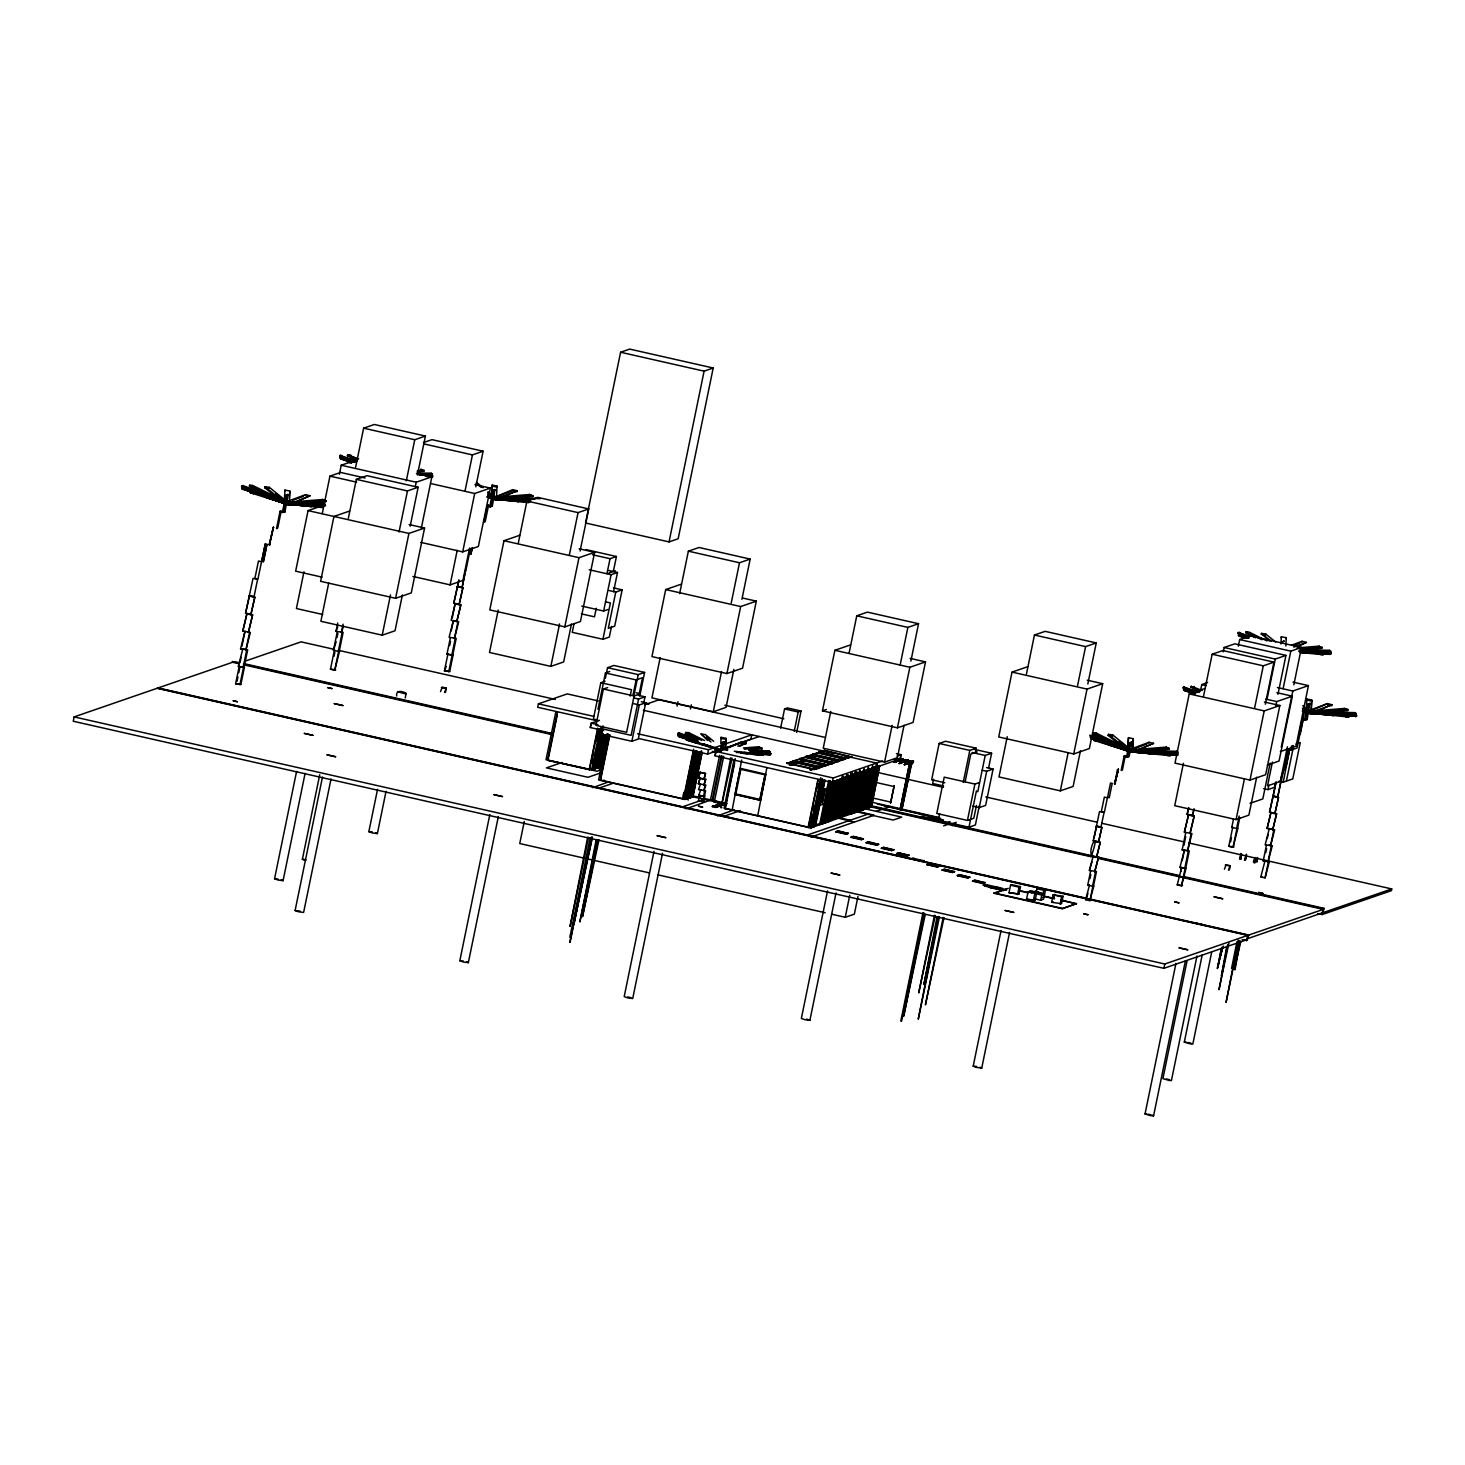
<?xml version="1.0" encoding="UTF-8"?>
<svg xmlns="http://www.w3.org/2000/svg" width="1465" height="1465" viewBox="0 0 1465 1465"><rect width="100%" height="100%" fill="white"/><g stroke="black" fill="none" stroke-linecap="round" stroke-linejoin="round"><path stroke-width="1.5" d="M291.37 503.173L286.499 502.184L284.192 503.557L286.701 501.14L291.572 502.129L289.081 504.546L284.192 503.557L284.961 490.079L289.832 491.068L289.374 501.451M289.338 498.301L289.832 491.068M492.148 485.098L491.379 498.576L493.687 497.203L498.558 498.173L498.759 497.129L493.888 496.159L491.379 498.576L492.148 485.098L497.02 486.069L496.562 496.47M720.798 743.579L721.073 737.335L725.944 738.323L725.486 748.707M725.376 747.644L725.944 738.323M1127.775 749.109L1128.453 737.719L1133.324 738.69L1132.775 751.16L1132.555 752.168L1127.684 751.197L1129.991 749.824L1134.862 750.794L1135.064 749.75L1130.193 748.78L1127.903 750.153L1128.453 737.719M1134.862 750.794L1132.555 752.168L1133.324 738.69M1280.904 643.977L1281.381 636.744L1286.27 637.715L1285.904 646.028M1313.281 712.136L1308.41 711.166L1306.121 712.539L1308.63 710.122L1313.501 711.093L1310.992 713.51L1306.121 712.539L1306.872 699.061L1311.761 700.032L1311.303 710.415M1311.175 709.353L1311.761 700.032M322.282 506.89L286.133 504.216L286.206 503.154L324.589 505.993M285.364 502.056L242.897 485.538L241.542 486.874L286.133 504.216L287.195 502.825M432.724 475.887L431.681 477.297L432.724 475.887L419.173 474.88M527.199 501.726L493.32 499.235L493.394 498.173M769.693 754.988L770.736 753.578L769.693 754.988L756.141 753.981M1149.952 753.358L1129.625 751.856L1129.68 750.794L1177.128 754.292L1177.054 755.354L1154.475 753.688M1091.407 736.987L1129.625 751.856L1130.687 750.446L1178.116 753.944M1313.629 712.118L1356.553 715.286L1356.48 716.348L1308.062 713.199L1308.117 712.136M1330 654.379L1331.062 652.987L1330 654.379L1300.645 652.218M1355.491 716.696L1356.553 715.286M293.934 504.583L287.213 504.436L287.286 503.392L325.358 504.216M431.259 473.213L432.376 475.045L431.259 473.213L417.818 472.92M514.581 499.895L494.419 499.455L494.474 498.393M749.109 750.446L769.271 750.904L769.217 751.948L764.73 751.856M769.271 750.904L770.389 752.735L756.947 752.442M1150.867 752.516L1130.705 752.076L1130.779 751.014L1177.823 752.058L1177.75 753.102L1155.354 752.607M1131.841 750.281L1176.651 751.27L1176.578 752.332L1154.182 751.838M1327.07 713.803L1309.142 713.4L1309.197 712.356M1329.579 650.295L1330.696 652.126L1329.579 650.295L1300.462 649.654M1355.07 712.613L1356.187 714.444L1355.07 712.613L1312.512 711.679M322.282 507.586L285.144 503.978L285.236 502.916L321.677 506.579M277.178 500.023L285.144 503.978L288.111 504.125L288.202 503.063L322.355 506.524M296.589 771.414L274.559 878.725L277.929 880.007L283.075 880.666L305.105 773.355M283.075 880.666L281.28 879.787M331.017 778.995L303.621 912.439L298.475 911.779L295.106 910.516L322.483 777.054M319.718 774.784L302.376 859.314L305.746 860.578M377.531 789.397L368.85 831.644L372.238 832.926L377.384 833.585L386.046 791.32M377.384 833.585L375.571 832.706M397.619 691.517C418.019 698.787 394.891 684.906 396.704 695.967M528.773 502.66L492.35 498.979L492.423 497.917M489.823 814.577L459.827 960.729L463.196 961.992L468.342 962.651L498.338 816.518M468.342 962.651L466.548 961.773M654.013 851.348L624.2 996.603L627.569 997.866L632.715 998.526L662.528 853.289M759.969 755.134L760.06 754.072L763.027 754.237L762.954 755.299L748.597 753.981M827.524 890.976L801.355 1018.413L804.743 1019.677L809.889 1020.336L836.039 892.918M809.889 1020.336L806.519 1019.072M1001.053 930.495L973.2 1066.172L976.569 1067.436L981.733 1068.095L1009.568 932.418M981.733 1068.095L979.92 1067.216M1170.315 755.665L1128.636 751.6L1128.728 750.538L1170.407 754.603L1170.315 755.665L1167.349 755.519L1167.44 754.457L1170.407 754.603M1127.958 748.798L1096.076 733.013L1093.11 732.866L1092.78 733.855L1128.636 751.6L1131.603 751.765L1131.694 750.703M1175.956 963.366L1145.044 1113.931L1150.117 1115.543L1153.578 1115.854L1185.386 960.857M1153.578 1115.854L1151.765 1114.975M1187.09 960.765L1162.899 1078.661L1169.546 1080.511L1171.414 1080.584L1196.978 956.022M1202.197 954.96L1184.306 1042.146L1190.953 1044.014L1192.821 1044.087L1211.628 952.415M1325.605 712.301L1347.727 710.543L1347.818 709.5L1312.42 712.338L1348.844 715.945L1348.752 717.008L1307.073 712.942L1307.165 711.88M1323.353 653.628L1320.386 653.482L1320.295 654.544L1323.261 654.69L1323.353 653.628L1299.895 651.412M1348.844 715.945L1345.877 715.781L1345.786 716.843L1348.752 717.008M292.615 504.216L288.184 504.583L288.275 503.539L325.908 500.536L325.816 501.561L310.324 502.806M289.594 502.129L322.794 499.473L325.816 501.561M417.269 471.675L423.916 471.144L420.894 469.038M504.235 498.887L495.371 499.583L495.481 498.558M529.982 494.474L533.004 496.58L529.982 494.474L494.584 497.313M758.907 746.729L761.928 748.816L758.907 746.729L743.414 747.974M1136.108 751.856L1131.676 752.204L1131.767 751.179M1166.286 747.095L1169.29 749.201L1166.286 747.095L1130.87 749.933M1321.174 712.668L1310.113 713.547L1307.091 711.459M1302.66 711.129L1310.113 713.547L1310.204 712.503M1319.123 647.164L1319.214 646.138L1297.093 647.896M1319.214 646.138L1322.236 648.226L1302.33 649.819M1347.727 710.543L1344.705 708.437L1309.307 711.276M311.404 506.542L284.466 503.74L284.595 502.678L311.551 505.48L311.404 506.542L284.466 503.74L264.707 487.717L264.982 486.728L269.34 487.351L287.451 502.037M307.064 505.901L307.192 504.839M496.141 498.32L495.994 499.382L491.654 498.741L491.782 497.679L518.738 500.481L518.592 501.543L495.994 499.382L496.287 498.375M488.632 495.078L491.654 498.741L518.738 500.481M720.579 750.996L720.725 749.933M736.401 752.516L747.663 752.735L747.535 753.797L740.741 753.138M1154.896 754.164L1127.94 751.362L1128.087 750.3L1155.043 753.102L1154.896 754.164L1127.94 751.362L1124.662 748.688M1119.132 741.327L1132.299 752.003L1132.445 750.941L1155.043 753.102M1150.556 753.541L1150.684 752.479M1303.63 651.504L1303.484 652.566L1307.842 653.189L1307.989 652.145L1299.107 651.064M1303.374 709.042L1306.377 712.704L1333.333 715.506L1333.48 714.444L1311.047 712.082M1306.67 711.715L1306.377 712.704L1328.975 714.865L1329.121 713.821M284.558 502.458L284.411 503.484L288.843 504.619L293.055 503.044M288.843 504.619L289.118 503.594L266.52 496.452L266.245 497.477L288.843 504.619L310.012 495.756L297.267 501.488M305.434 495.646L305.581 494.639L310.012 495.756M496.049 499.62L496.195 498.594L496.049 499.62L487.955 496.946M502.349 497.276L517.218 490.775L512.787 489.64L491.617 498.503L487.57 497.166M720.542 750.739L722.813 748.395L727.684 749.384L727.482 750.428L722.611 749.439L720.322 750.812L741.711 741.894L746.143 743.011L739.679 746.381M728.947 747.608L741.711 741.894M1132.335 752.241L1153.504 743.396L1132.335 752.241L1109.719 745.099L1109.994 744.073L1114.425 745.209L1132.61 751.215L1132.335 752.241L1109.719 745.099M1148.926 743.286L1149.073 742.261L1153.504 743.396M1301.872 642.311L1302.019 641.285L1306.45 642.421L1297.898 646.578M1302.568 710.086L1306.615 711.422L1306.341 712.448L1310.772 713.583L1311.047 712.558L1310.772 713.583L1302.696 710.91M1312.64 710.104L1327.51 703.603L1331.941 704.738L1317.072 711.239M286.499 502.184L286.701 501.14M289.283 503.502L289.081 504.546L291.572 502.129M493.888 496.159L493.687 497.203L487.662 494.199M722.611 749.439L722.813 748.395M1129.991 749.824L1130.193 748.78M1132.555 752.168L1135.064 749.75M1308.63 710.122L1308.41 711.166L1302.403 708.163M1311.193 712.466L1310.992 713.51L1311.212 712.503M239.271 663.773L232.569 662.272L74.129 716.898L73.25 721.238L1163.906 968.328L1247.356 939.541L1248.253 935.219L157.597 688.129M245.552 613.304L253.042 578.364L257.602 579.334L254.049 596.64L249.49 595.669L254.837 597.097L250.918 614.513L245.552 613.304L249.471 595.889M242.787 631.067L246.981 613.542L242.787 631.067L250.369 632.404L245.937 650.002L249.49 632.697M244.124 667.106L247.677 649.819L240.571 648.775L245.003 631.177L241.89 646.321M239.912 684.759L243.465 667.454L239.18 666.483L235.627 683.77L240.883 684.411L244.435 667.124L238.319 666.355L242.86 648.72M240.205 661.704L241.084 657.364M237.037 681.28L237.916 676.958M238.813 672.636L239.692 668.315M261.539 561.699L257.95 579.005L254.892 578.327L258.481 561.003L261.503 561.718M261.686 561.388L265.238 544.083L261.686 561.388L263.389 561.663L266.941 544.357L265.238 544.083M250.918 614.513L254.837 597.097M252.621 614.824L248.427 632.331L252.621 614.824L245.919 613.176M243.135 667.454L246.688 650.149M269.212 544.852L273.387 527.345L269.212 544.852L270.183 544.724M269.56 544.925L273.387 527.345M282.379 512.384L285.931 495.078L287.763 494.456L284.997 511.926L282.379 512.384L284.997 511.926M283.166 512.567L286.719 495.262L288.55 494.639M284.21 511.761L287.763 494.456M323.728 505.224L308.071 510.607L295.655 571.167L322.117 577.155M303.969 571.789L296.424 608.543L322.721 614.494M322.263 513.556L329.955 476.125L340.631 472.444L365.078 477.993M339.386 474.184L341.217 465.247L356.874 459.845M328.673 583.271L320.872 621.288L382.219 635.187L395.037 630.774L402.381 594.991M355.647 467.079L363.631 428.165L374.308 424.484L425.418 436.057L417.433 474.99M348.359 518.28L356.343 479.366L367.019 475.685L418.148 487.259L410.163 526.191M339.276 651.101L343.121 632.349L336.016 631.323L337.719 622.991M337.756 626.855L336.016 631.323M334.331 650.46L330.467 669.194L334.771 670.183L338.616 651.431L333.471 650.35L337.316 631.598M336.163 641.67L333.471 650.35M337.023 637.513L337.884 633.338M334.002 656.375L334.862 652.218M343.085 624.218L341.382 632.532L343.543 625.995M342.132 632.697L338.287 651.431L339.587 651.101L334.771 670.183M406.318 480.831L414.76 439.738L425.418 436.057M399.048 532.033L407.471 490.94L418.148 487.259M382.219 635.187L390.496 594.918M415.291 486.71L416.207 482.223L431.845 476.839L421.297 528.279M395.605 598.306L408.918 533.425L424.575 528.041L411.262 592.904L395.605 598.306L320.615 581.312L333.947 516.449L349.586 511.047M405.237 697.908L406.135 693.458M465.137 490.482L472.444 454.901L483.12 451.22L475.814 486.801M412.874 576.441L450.121 584.883L457.227 550.272M462.702 551.884L474.697 493.504L490.354 488.101L478.359 546.482L462.702 551.884L420.803 542.38M455.212 603.507L451.165 620.299L456.787 621.581L460.852 604.789L453.784 603.269L458.948 580.103M458.838 580.14L453.784 603.269M452.227 618.01L454.773 605.576M452.795 654.91L456.201 638.337L449.096 637.312L453.381 620.428L451.257 630.792M448.729 671.831L452.136 655.258L447.851 654.287L444.444 670.86L449.7 671.501L453.106 654.928L446.99 654.159L450.396 637.586M449.682 645.534L450.542 641.395M469.587 548.02L462.922 580.451L450.121 584.883M440.507 691.59L442.21 687.158L446.294 688.074L445.452 692.231M462.134 587.319L465.54 570.746L462.134 587.319L457.556 586.348L462.903 587.776L459.149 604.477L462.903 587.776M444.444 670.86L446.257 666.374M465.907 570.398L469.313 553.825M472.444 547.562L470.979 553.843L469.459 553.514L470.32 549.357M469.459 553.514L470.521 549.302M456.787 621.581L460.852 604.789M470.979 553.843L472.243 547.635M457.867 621.947L454.461 638.52L458.746 621.636L452.502 620.721M451.806 655.258L455.212 638.667M444.591 692.524L446.294 688.074M488.596 505.169L485.19 521.76L483.981 522.163L487.387 505.59L488.596 505.169M489.731 506.67L493.137 490.097L494.95 489.456L492.332 506.212L489.731 506.67L492.332 506.212M490.5 506.853L493.906 490.262L495.738 489.64M491.544 506.048L492.405 501.891M519.654 535.311L503.997 540.713L489.786 609.898L564.776 626.892L580.433 621.49L594.625 552.305L579.188 548.807M498.21 610.063L489.511 652.474L550.858 666.374L563.659 661.96L571.46 624.017M518.299 543.112L526.942 501.03L537.6 497.349L588.729 508.941L580.103 551.005M598.379 700.948L567.23 693.897L538.406 703.841L537.71 707.284L597.793 720.908M569.427 554.686L578.052 512.622L588.729 508.941M550.858 666.374L559.557 623.962M524.269 821.499L519.745 843.547L649.05 872.829M620.592 352.241L585.542 522.987L669.047 541.904L678.167 538.754L713.199 368.008L629.712 349.091L620.592 352.241L704.097 371.158L713.199 368.008M564.776 626.892L578.986 557.689L594.625 552.305M555.894 711.66L546.042 759.657L597.042 771.249L600.595 770.041M574.024 623.779L572.266 632.331L602.939 639.271L609.348 637.074L611.528 626.379M597.482 766.799L589.186 769.656L547.599 760.243L557.451 712.246M548.002 760.097L557.323 714.7M596.255 608.286L594.497 616.838L581.349 613.853M606.968 573.676L610.026 558.714L616.435 556.499L613.359 571.46M581.733 606.07L603.635 611.033L611.106 574.701L617.497 572.485L613.56 591.714M602.939 639.271L610.392 602.939L606.016 601.95M622.149 589.864L615.758 592.061L608.286 628.393L614.696 626.178L622.149 589.864L613.395 587.868M603.635 730.504L590.267 727.537L591.146 723.216L599.423 720.359M590.377 727.501L591.256 723.179L597.903 724.681M605.082 681.243L600.815 682.708L593.362 719.04L597.738 720.029M597.976 709.298L605.448 672.966L609.715 671.501M605.338 678.35L607.535 667.674L613.927 665.458L644.6 672.417L639.784 695.912M607.682 687.561L603.397 689.026L595.944 725.358L626.617 732.317L634.07 695.985L640.48 693.769L636.103 692.78M589.186 769.656L597.683 728.215M589.589 769.51L598.013 728.49M590.12 769.326L589.937 767.788M591.366 763.228L592.263 758.87M592.684 756.288L593.581 751.93M595.852 741.4L598.05 730.119M591.677 762.899L592.611 758.54M596.163 741.089L598.434 730.174M600.046 728.508L591.549 769.967L601.401 766.561M592.538 769.711L601.016 728.178M601.401 728.05L592.373 769.674M593.069 769.528L601.547 727.995M602.078 727.812L593.746 769.29M593.6 769.345L602.243 727.849M593.966 769.125L602.939 725.798M594.277 769.107L602.555 729.68M594.662 768.979L602.701 729.625M602.335 733.8L594.497 768.942M595.339 768.74L602.738 733.672M602.866 733.617L595.175 768.704M596.108 768.393L602.957 735.613M595.706 768.521L603.122 735.668M592.721 787.676L609.312 781.632M603.488 735.43L596.237 768.338M596.951 768.191L603.891 735.302M597.335 768.063L604.019 735.247M604.551 735.064L597.317 767.971M604.953 734.936L598.013 767.825L605.1 734.881M598.764 767.477L605.631 734.697L598.379 767.605M607.627 734.02L600.687 766.909L599.441 767.239L606.162 734.514M599.606 767.275L606.547 734.386L600.009 767.147M600.54 766.946L607.224 734.148M607.755 733.965L600.906 766.726M608.012 734.093L598.599 779.893L684.997 799.469L693.073 796.777M601.749 766.543L602.646 762.166M604.88 751.27L605.778 746.912M606.675 742.535L608.012 735.998M588.527 837.394L570.05 926.503L587.685 837.193M602.133 766.396L603.012 761.947M606.895 742.37L608.378 735.778M607.664 740.173L608.762 735.65M608.012 739.953L608.909 735.595M609.55 734.679L600.156 780.479L601.09 780.149M600.558 780.332L609.88 734.954M569.812 937.362L590.212 837.687M570.086 942.361L591.219 837.632M592.464 837.156L573.95 923.994L591.622 836.955M569.812 942.233L592.08 837.815M597.079 839.756L579.847 921.961L596.237 839.555M599.002 839.811L582.521 916.687L598.141 839.628M630.17 696.076L631.488 689.667L600.815 682.708M633.045 694.886L636.121 679.925L642.512 677.709L639.454 692.67M633.814 695.985L638.209 674.614L644.6 672.417M669.047 541.904L704.097 371.158M643.684 703.218L645.003 696.809L638.594 699.025L631.14 735.338L600.467 728.398M631.855 741.29L639.308 704.958L645.717 702.76L638.264 739.074L631.855 741.29L601.181 734.35M681.353 584.15L665.696 589.553L651.943 656.595L726.915 673.57L742.572 668.187L756.325 601.144L743.103 598.141M660.184 657.639L651.925 697.871L713.272 711.77L726.072 707.357L733.873 669.358M679.65 593.636L688.367 551.17L699.043 547.489L750.172 559.081L741.913 599.295M677.068 706.112L677.984 701.68M690.473 709.005L691.333 704.848M682.452 798.883L683.789 792.345M693.623 749.146L683.313 799.322L684.521 799.103L688.99 777.292M683.734 799.176L693.494 751.6M684.137 799.029L687.268 783.775M688.202 779.801L690.436 768.887M690.857 766.323L691.755 761.947M689.85 772.934L693.916 753.303M684.997 799.469L694.85 751.472M695.674 751.197L685.821 799.176L695.82 751.142M686.536 799.048L696.351 750.959M696.974 752.772L687.433 798.626L697.139 752.809M688.129 798.48L697.505 752.589M686.096 808.827L710.983 799.927M689.191 798.114L698.567 752.223M698.97 752.094L689.026 798.077M689.722 797.931L699.098 752.039M690.4 797.693L699.629 751.856M690.271 797.747L699.812 751.893M690.619 797.528L700.178 751.673M690.931 797.509L700.563 751.545M691.333 797.381L700.71 751.49M731.236 602.976L739.495 562.761L750.172 559.081M691.865 797.198L701.241 751.307M701.405 751.344L691.7 797.161M701.808 751.215L692.231 796.978M692.762 796.795L701.863 753.12M692.927 796.832L702.028 753.156M705.727 779.325L703.951 785.02L705.727 779.325L698.659 777.805L699.794 772.33L705.507 773.428L704.024 779.032L705.507 773.428M700.142 772.202L698.659 777.805M705.013 785.386L703.896 790.862L705.892 785.075L698.311 783.757L700.087 778.043M713.272 711.77L721.531 671.538M699.702 779.874L698.311 783.757M700.819 789.58L698.713 795.403L704.5 796.154L705.636 790.679L698.53 789.653L700.526 783.867M638.941 738.561L707.613 754.054L708.511 749.732L751.801 734.807L750.904 739.129L726.109 747.681M698.439 801.007L699.556 795.532L704.812 796.154L703.694 801.648L698.439 801.007L703.694 801.648M726.915 673.57L740.686 606.547L756.325 601.144M703.511 796.502L704.647 791.008M702.724 801.978L703.859 796.502M896.47 753.651L901.012 754.621L900.023 758.98L832.248 782.365L715.012 755.794L715.891 751.472L759.291 736.51M715.121 755.757L716 751.435M720.927 747.809L722.062 742.334L723.875 741.711L723.545 747.37L720.927 747.809L723.545 747.37M710.47 799.853L719.608 755.372M721.714 747.992L722.831 742.517L724.662 741.894M723.124 745.355L723.875 741.711M712.173 800.238L721.311 755.757M712.869 800.403L721.989 755.922M726.439 803.736L715.762 807.416L712.356 806.647L721 803.186M713.913 802.069L725.065 804.23M714.572 800.787L723.692 756.306M715.762 807.416L726.53 803.223M717.465 815.932L734.057 809.889M732.097 758.083L721.091 807.618L730.742 757.771M733.873 760.317L724.04 808.314L810.438 827.89L871.437 806.94L879.696 765.481L871.29 806.995M735.192 758.577L724.9 808.735L725.834 808.405M725.303 808.588L734.624 763.21M741.675 760.042L732.189 809.925M740.374 768.521L734.917 794.524L760.61 800.256M739.367 775.022L740.246 770.663M766.799 767.99L757.753 815.712M780.607 728.178L784.562 708.913L787.401 707.925L801.044 711.019L796.649 732.427M794.231 731.273L798.187 711.99L801.044 711.019M791.1 765.023L789.342 764.895L794.653 763.796M801.062 761.599L797.454 763.082L801.007 761.855M795.751 762.697L802.838 760.976M802.142 760.481L803.9 760.61M809.797 769.528L811.5 769.912L809.797 769.528L813.35 768.301M910.076 658.389L925.514 661.887L913.08 722.428L897.441 727.83L822.451 710.836L834.885 650.295L850.524 644.893M815.639 756.563L813.936 756.178L815.584 756.819M814.961 756.068L816.664 756.453M830.783 711.459L823.238 748.23L884.585 762.13L897.386 757.698L904.052 725.267M817.909 779.6L808.057 827.579L852.41 812.288M808.479 827.432L818.239 779.856M809.321 825.125L811.61 814.613M812.489 810.237L813.35 805.494M816.976 788.408L817.836 783.665M810.127 823.019L811.94 814.284M812.8 809.925L813.734 805.549M817.287 788.115L818.221 783.738M810.438 827.89L820.73 777.714M823.293 765.609L821.59 765.224L823.293 765.609L817.891 767.715L816.243 767.056M811.006 827.688L820.986 779.655M826.7 752.021L828.403 752.406M811.317 827.67L821.389 779.508M811.702 827.542L821.535 779.472M822.066 779.288L811.537 827.505M822.231 779.325L812.233 827.359L822.597 779.105L812.91 827.121L822.689 781.101M810.841 837.101L873.744 815.401M849.077 653.244L856.75 615.813L867.427 612.132L918.555 623.705L910.864 661.136M813.276 826.901L823.22 780.918M813.991 826.754L823.605 780.772M813.808 826.718L823.751 780.735M814.741 826.406L824.282 780.552M814.339 826.535L824.447 780.589M824.832 779.984L814.87 826.352M824.978 780.406L815.419 826.168M829.062 762.642L832.614 761.415M822.25 802.948L825.308 788.719M821.993 802.893L824.905 788.701M830.765 763.027C837.724 762.862 833.512 760.207 836.094 761.196M819.613 824.722L828.696 780.479M820.437 824.429L829.52 780.753M820.748 824.429L829.703 780.808M821.132 824.282L830.051 780.57M830.234 780.607L820.968 824.246M830.142 782.566L821.499 824.062M822.03 823.879L830.673 782.383M822.341 823.879L831.076 782.255L822.726 823.733M823.092 823.513L831.754 782.017M823.403 823.513L832.138 781.889M882.663 760.958L833.145 778.025L823.623 823.33M832.816 781.651L824.484 823.129M824.337 823.183L832.981 781.687M824.703 822.964L833.347 781.468M825.015 822.945L833.731 781.339M825.399 822.817L833.878 781.284M834.409 781.101L825.235 822.781M826.077 822.579L834.812 780.973M834.94 780.918L825.912 822.543M826.828 822.231L835.471 780.735M826.443 822.359L835.654 780.772M826.974 822.176L836.021 780.552M827.67 822.03L836.405 780.424M836.552 780.369L827.505 821.993M828.036 821.81L837.083 780.186M828.75 821.664L837.467 780.039L828.567 821.627M842.448 759.236L840.8 758.595M838.676 779.636L830.197 821.169L829.098 821.444M839.152 779.472L830.344 821.114L839.207 779.453L858.362 772.769L849.846 814.284M834.409 805.494L839.775 779.307M834.171 807.6L839.537 781.413M835.508 805.109L840.873 778.922L831.717 818.587M832.596 818.294L841.35 779.142M833.274 818.441L842.21 776.432M842.888 776.194L834.171 818.129L842.906 776.578M847.136 756.654L848.839 757.039M834.372 817.671L843.785 776.285M838.621 802.014L840.855 791.1M841.752 786.723L843.547 778.007M844.023 778.226L835.947 817.525L844.225 777.769M845.122 777.457L837.046 817.14M840.397 801.392L845.323 777.384M837.046 816.756L845.799 777.622M837.724 816.902L846.66 774.893M847.338 774.655L838.621 816.609L847.338 775.058M835.837 831.882L838.053 830.802L848.198 833.475L846.074 834.208L835.837 831.882L837.98 831.149L848.198 833.475M848.235 774.747L838.822 816.133M843.071 800.476L845.305 789.562M846.202 785.203L847.997 776.468M839.72 815.84L848.455 776.688M840.397 815.987L848.674 776.23M849.554 775.919L841.295 815.675L849.773 775.846M841.496 815.218L850.89 773.428M846.184 797.381L851.11 773.355M851.586 773.593L843.071 815.071L851.788 773.52M852.465 773.282L843.95 814.76L852.685 773.209M844.17 814.302L853.124 774.692M847.503 803.003L849.737 792.089M851.989 781.175L852.886 776.816M853.802 774.857L845.726 814.155L854.223 774.326M845.946 813.679L855.34 771.909M846.843 813.771L855.56 771.835M846.825 813.386L856.238 771.982M850.616 799.908L855.542 775.882M856.915 771.744L848.4 813.221L856.897 773.392M848.601 812.764L857.556 773.172M849.297 812.929L857.574 773.557M846.074 834.208L848.272 833.127M858.966 772.641L850.487 814.174L859.57 770.498M850.451 814.082L851.55 813.808L860.028 772.275M852.081 813.624L860.559 772.092M860.944 771.945L851.513 813.716M852.612 813.423L861.09 771.909M861.621 771.725L853.289 813.203M853.143 813.24L861.805 771.762M862.153 771.524L853.674 813.057L862.555 771.396M862.684 771.341L854.04 812.837M854.754 812.69L863.233 771.158M855.285 812.507L864.204 768.795L854.571 812.654M851.037 837.357L853.234 836.277L863.398 838.951L861.255 839.683L851.037 837.357L853.161 836.625L863.398 838.951M854.242 822.121L836.515 817.745M856.347 812.141L864.826 770.608M856.879 811.958L865.357 770.425L856.183 812.104M857.245 811.738L865.888 770.242M857.556 811.72L866.291 770.114M857.941 811.592L866.419 770.059M866.969 769.876L858.49 811.409L867.353 769.748M867.5 769.693L858.838 811.189M868.342 767.385L859.699 810.987M859.552 811.042L868.47 767.33M868.562 769.326L860.083 810.859L868.946 769.198M860.614 810.676L869.093 769.143M861.145 810.493L869.624 768.96M870.027 768.814L860.981 810.456M870.155 768.777L861.823 810.255M862.757 809.944L871.236 768.411M863.819 809.559L872.737 765.847L863.654 809.522M864.35 809.376L872.829 767.861M865.028 809.156L873.36 767.66M864.881 809.193L873.543 767.715M873.891 767.477L865.412 809.01L874.294 767.349M865.962 808.827L874.44 767.294M866.493 808.643L874.971 767.111M875.356 766.982L866.309 808.607M867.024 808.46L875.502 766.928M867.39 808.24L876.546 763.064L845.452 756.032M831.864 914.252L845.25 917.273L849.755 895.243M861.255 839.683L863.453 838.603M866.841 808.424L876.198 766.781M867.518 808.186L877.041 764.474M868.232 808.039L877.187 764.419M868.067 808.002L877.096 766.378M877.627 766.195L868.599 807.819M869.294 807.673L878.029 766.067M878.158 766.012L869.13 807.636M878.707 765.829L869.661 807.453M879.092 765.701L870.356 807.307L879.238 765.646M900.188 664.817L907.879 627.386L918.555 623.705M866.218 842.833L868.434 841.752L878.579 844.408L876.436 845.159L866.218 842.833L868.36 842.1L878.579 844.408M884.585 762.13L892.13 725.358M857.959 896.507L854.351 914.142L845.25 917.273M897.441 727.83L909.857 667.271L925.514 661.887M876.436 845.159L878.652 844.078M893.998 762.313L902.678 758.669L903.209 759.511L893.998 762.313L902.678 758.669M894.676 762.459L903.356 758.833M881.399 848.308L883.615 847.228L893.76 849.883L891.636 850.634L881.399 848.308L883.542 847.576L893.76 849.883M890.519 802.966L894.218 785.625L890.665 802.912M899.107 763.466L907.787 759.822L908.318 760.683L899.107 763.466L907.787 759.822M900.297 759.566L901.012 754.621L896.928 756.032M899.785 763.613L908.465 759.987M904.216 764.62L912.896 760.994L913.428 761.837L904.216 764.62L912.896 760.994M904.894 764.785L913.574 761.141M891.636 850.634L893.833 849.535M900.059 809.797L910.003 761.361L900.059 809.797L901.762 810.182L912.072 761.617M901.762 810.182L911.706 761.745M894.309 759.712L912.036 763.741L912.384 762.001L896.891 758.485M912.036 763.741L913.098 761.763M896.598 853.784L898.796 852.703L908.959 855.359L906.817 856.091L896.598 853.784L898.723 853.051L908.959 855.359M906.817 856.091L909.033 855.011M913.995 858.179C906.542 857.648 925.807 862.574 924.214 860.486M975.324 752.461L976.203 748.194L945.529 741.253L939.138 743.451L931.667 779.783L944.815 782.768M933.553 779.215L932.674 783.482L943.625 785.972M926.979 864.735L929.176 863.654L939.34 866.309L937.197 867.042L926.979 864.735L929.103 864.002L939.34 866.309M938.296 820.254L939.614 813.844M900.792 1021.068L923.005 912.567M901.579 1021.233L923.847 912.75M925.276 914.343L903.685 1016.179L924.415 914.16M937.197 867.042L939.413 865.962M942.16 870.21L944.376 869.13L954.521 871.785L952.378 872.517L942.16 870.21L944.302 869.478L954.521 871.785M935.293 915.479L918.72 992.904L934.45 915.295M963.219 782.457L969.812 750.41L976.203 748.194M937.032 916.925L923.902 984.37L937.893 917.127M965.105 781.889L970.801 754.109L977.21 751.893M939.486 916.651L918.262 1019.182L938.644 916.467M944.028 917.603L925.422 1004.88L943.167 917.42M952.378 872.517L954.594 871.437M974.903 784.086L944.229 777.146L936.776 813.478L967.449 820.418L974.903 784.086L979.169 782.621M957.359 875.685L959.557 874.605L969.702 877.26L967.578 877.993L957.359 875.685L959.483 874.935L969.702 877.26M938.204 820.455L940.219 819.759L930.605 817.58L928.59 818.276L968.969 827.212L976.423 790.88M977.759 791.796L985.212 755.464L991.604 753.248L988.545 768.209M976.477 805.384L973.84 818.202L967.449 820.418M979.316 805.768L975.379 824.996L968.969 827.212M979.243 807.6L986.696 771.268L993.087 769.052L985.634 805.384L979.243 807.6L972.668 806.098M967.578 877.993L969.775 876.912M1027.698 666.703L1012.04 672.105L998.727 736.968L1073.717 753.962L1089.374 748.56L1102.687 683.697L1087.25 680.2M972.54 881.161L974.738 880.062L984.901 882.736L982.759 883.468L972.54 881.161L974.683 880.41L984.901 882.736M1007.242 736.694L998.983 776.944L1060.33 790.844L1073.131 786.43L1080.474 750.648M982.759 883.468L984.974 882.388M1026.471 673.955L1034.455 635.023L1045.131 631.342L1096.259 642.934L1087.817 684.009M987.795 886.288L1000.082 888.211L987.795 886.288L989.864 885.885M1061.081 899.968L1076.409 903.795L1062.18 908.703L994.021 893.265L1008.25 888.358M998.031 888.596L1000.082 888.211M1009.019 892.643L1010.539 885.19L1011.967 884.714L1020.482 886.636L1018.962 894.071L1009.019 892.643L1018.962 894.071M1017.534 894.566L1019.054 887.131L1020.482 886.636M1026.544 899.254L1028.064 891.819L1029.84 891.196L1036.671 892.734L1035.132 900.188L1026.544 899.254L1035.132 900.188M1035.242 891.269L1034.363 892.386L1035.242 891.269L1038.667 892.038L1037.769 893.156L1038.667 892.038M1033.356 900.792L1034.876 893.357L1036.671 892.734M1077.599 685.528L1085.583 646.614L1096.259 642.934M1036.195 892.46L1036.964 888.742L1038.74 888.138M1060.33 790.844L1068.131 752.827M1034.839 898.887L1040.681 900.224L1041.743 895.023L1044.582 894.053L1030.957 890.958L1028.119 891.947L1032.001 892.826M1043.007 894.016L1043.776 890.281L1045.552 889.676L1043.52 899.235L1040.681 900.224M1073.717 753.962L1087.03 689.099L1102.687 683.697M1051.614 902.294L1053.134 894.84L1063.077 896.287L1061.557 903.722L1051.614 902.294L1053.042 901.799M1053.793 898.082L1054.562 894.364M1060.129 904.216L1061.667 896.781L1063.077 896.287M1062.18 908.703L1076.482 903.447M1100.252 842.265L1096.644 856.897L1100.252 842.265L1093.183 840.745L1096.644 825.967M1093.97 838.566L1099.483 811.573L1104.061 812.544L1100.984 827.011L1096.534 826.004M1091.645 855.395C1103.603 819.411 1079.394 861.896 1098.585 856.97L1094.758 871.675L1098.585 856.97M1093.531 885.904L1096.479 871.492L1089.392 870.466L1093.238 855.743M1101.35 811.537L1104.354 797.106L1107.394 797.802L1104.39 812.233L1101.387 811.518M1091.956 861.933L1089.392 870.466M1089.539 884.952L1085.62 899.693L1089.923 900.664L1092.872 886.252L1087.726 885.153L1090.693 870.741M1089.997 878.634L1090.839 874.532M1087.012 897.294L1087.854 893.192M1101.863 827.432L1098.549 841.972L1101.863 827.432L1096.498 826.205M1107.54 797.473L1110.507 783.061L1112.21 783.336L1109.243 797.747L1107.741 797.418M1095.49 871.84L1092.542 886.252L1093.842 885.922L1089.923 900.664M1114.48 783.83L1118.399 769.271L1114.48 783.83L1115.433 783.702M1114.828 783.903L1117.447 769.418M1115.103 783.61L1118.399 769.271M1126.475 757.13L1129.423 742.718L1132.042 742.261L1129.075 756.673L1126.475 757.13L1128.288 756.508M1127.244 757.313L1130.211 742.883L1132.042 742.261M1128.709 754.438L1129.57 750.318M1130.412 746.198L1131.255 742.077M1204.871 688.513L1189.214 693.916L1175.003 763.119L1249.993 780.094L1265.65 774.71L1279.842 705.507L1264.405 702.01M1183.427 763.265L1174.729 805.677L1236.075 819.576L1248.876 815.163L1256.677 777.219M1200.366 691.297L1201.74 684.594L1207.6 682.562M1203.516 696.315L1212.159 654.232L1222.835 650.552L1273.946 662.143L1265.321 704.207M1194.213 815.95L1190.02 833.457L1194.213 815.95L1187.144 814.43L1188.481 807.947M1187.144 814.43L1188.829 807.819M1184.379 832.193L1188.573 814.668L1184.379 832.193L1191.961 833.53L1187.529 851.128L1191.082 833.823M1185.716 868.232L1189.269 850.945L1182.163 849.901L1185.716 832.614M1223.257 651.833L1224.154 647.512L1234.812 643.831L1285.94 655.404L1277.956 694.337M1183.94 845.287L1185.698 836.625M1180.845 871.602L1181.724 867.28L1177.219 884.897L1181.504 885.867L1186.027 868.251L1179.911 867.481L1184.452 849.846L1182.237 860.651M1193.847 809.156L1192.51 815.639L1194.195 809.028M1163.906 968.328L1164.803 964.007L1323.243 909.362L1322.181 914.545L1317.713 913.537M1184.727 868.58L1188.28 851.275M1181.504 885.867L1185.057 868.58L1180.772 867.61M1238.328 646.157L1239.701 639.546L1250.359 635.865L1301.488 647.457L1293.815 684.888M1254.644 707.888L1263.288 665.824L1273.946 662.143M1232.651 827.56L1228.805 846.294L1233.091 847.264L1236.936 828.531L1231.79 827.432L1233.512 819.118M1224.41 869.203L1226.113 864.753L1230.215 865.687L1229.355 869.844M1230.618 841.807L1231.479 837.632M1236.075 819.576L1244.334 779.398M1239.17 816.042L1236.606 828.531L1237.907 828.201L1233.091 847.264M1228.494 870.137L1230.215 865.687M1237.595 828.183L1239.72 817.781M1249.993 780.094L1264.203 710.91L1279.842 705.507M1267.28 698.018L1275.264 659.085L1285.94 655.404M1222.103 948.789L1217.342 968.603L1221.242 948.606M1239.866 857.904L1240.965 853.491L1240.708 858.105M1217.964 967.303L1221.682 947.342M1239.775 859.222L1241.203 854.882L1240.635 859.424M1221.096 954.942L1221.957 948.075M1240.287 858.746L1241.716 854.351M1217.616 967.175L1222.543 947.544M1220.583 954.777L1223.275 946.042M1241.148 858.948L1241.203 854.315M1275.795 706.057L1276.729 701.57L1292.368 696.186L1279.055 761.049L1267.317 765.096M1226.681 946.628L1221.425 975.653L1228 944.595M1244.444 860.083L1246.037 855.761L1245.305 860.285M1228.915 943.094L1219.008 989.626L1227.615 945.108M1245.36 858.618L1246.459 854.187L1246.221 858.82M1283.139 688.568L1290.812 651.138L1301.488 647.457M1270.173 763.137L1262.83 798.919L1250.03 803.333M1272.407 762.075L1267.518 785.863L1280.318 781.449L1287.424 746.839M1263.617 788.61L1268.012 789.617L1268.891 785.332M1231.552 968.347L1236.954 941.72M1253.362 861.823L1255.066 857.519L1254.04 862.775M1238.969 940.475L1226.059 1002.481L1238.126 940.292M1254.882 862.958L1255.798 858.545M1235.05 969.757L1240.049 940.988M1256.311 861.823L1257.556 857.465L1257.153 862.024M1240.91 941.189L1234.372 969.592M1281.252 747.242L1292.808 691.022L1308.446 685.62L1296.031 746.179L1280.373 751.563M1276.619 813.698L1272.719 829.776L1276.619 813.698L1269.551 812.178L1273.158 796.209M1275.283 783.134L1274.403 787.401L1268.012 789.617M1276.033 782.109L1269.551 812.178M1278.524 797.418L1274.916 813.405L1278.524 797.418L1273.177 795.989L1276.143 782.072M1267.078 828.494L1270.979 812.416L1267.078 828.494L1274.66 829.831L1270.521 846.001L1273.781 830.142M1271.272 846.147L1268.012 862.006L1272.261 845.799L1265.156 844.774L1269.294 828.622M1267.262 838.529L1268.067 834.574M1242.192 939.578L1246.66 940.585L1247.722 935.403L157.048 688.312M1265.027 860.706L1260.797 876.894L1265.101 877.865L1269.313 861.676L1263.215 860.926L1266.456 845.067M1265.815 852.648L1266.639 848.674M1277.755 796.96L1280.996 781.101L1277.755 796.96L1273.305 795.953M1284.604 764.913L1281.381 780.753C1279.439 776.688 1288.156 762.899 1284.787 764.583L1288.248 748.652L1289.749 749L1283.212 782.218L1278.835 781.23M1286.307 764.931L1289.749 749L1288.046 748.725M1286.288 749.219L1290.665 750.208L1291.544 745.941M1265.101 877.865L1268.36 862.006M1293.192 745.612L1292.368 749.567L1292.844 745.538M1286.398 781.083L1293.412 746.894M1304.528 711.679L1297.056 748.011L1290.665 750.208M1304.601 719.919L1307.86 704.061L1309.692 703.42L1307.22 719.462L1304.601 719.919L1307.22 719.462M1305.388 720.084L1308.648 704.226L1310.461 703.603M1308.868 707.394L1309.692 703.42M1321.998 913.006L1323.957 908.3L1323.06 912.64M1188.793 842.961L1391.75 888.944L1391.402 890.665L1322.181 914.545M786.815 763.338L792.51 761.379L819.668 768.081L814.082 769.528L786.815 763.338L792.4 761.892L819.668 768.081M793.224 761.141L798.919 759.163L826.187 765.353L820.492 767.312L793.224 761.141L796.942 760.17M799.634 758.925L805.329 756.966L832.486 763.668L826.901 765.096L799.634 758.925L805.219 757.478L832.486 763.668M806.025 756.709L811.72 754.75L838.877 761.452L833.292 762.899L806.025 756.709L811.61 755.281L838.877 761.452M812.434 754.512L818.129 752.552L845.287 759.236L839.701 760.683L812.434 754.512L818.019 753.065L845.287 759.236M814.082 769.528L819.777 767.55M818.843 752.296L824.52 750.336L851.696 757.039L846.111 758.485L818.843 752.296L824.52 750.336M820.492 767.312L826.187 765.353M826.901 765.096L832.596 763.137M833.292 762.899L838.987 760.939M839.701 760.683L845.397 758.724M846.111 758.485L851.788 756.508M284.741 491.086L284.961 490.079M284.192 503.557L284.411 502.55M497.02 486.069L496.8 487.076L491.929 486.105M721.073 737.335L720.853 738.342L725.743 739.331M720.322 750.812L720.524 749.805M1281.179 637.751L1281.381 636.744M1286.05 638.722L1286.27 637.715M1306.872 699.061L1306.67 700.069L1311.541 701.039M1306.121 712.539L1306.341 711.514M270.677 498.613L270.952 497.569M710.433 747.406L702.358 744.733L702.632 743.707L721.201 749.512M720.927 750.538L706.789 745.868L707.064 744.824M1114.151 746.234L1114.425 745.209M1306.615 711.422L1306.341 712.448L1302.293 711.111M269.34 487.351L269.047 488.358L264.707 487.717M284.466 503.74L284.741 502.733L264.982 486.728M289.099 503.374L288.806 504.363L288.953 503.301L311.551 505.48M713.675 741.29L705.452 734.606L701.094 733.983L707.412 740.319M1121.366 746.033L1108.181 735.357L1108.474 734.368L1112.814 734.99L1132.573 750.996L1132.299 752.003M1112.814 734.99L1112.539 735.979L1108.181 735.357M1127.94 751.362L1128.233 750.373L1108.474 734.368M1269.368 641.047L1261.402 633.393L1265.76 634.015L1275.649 642.018M1265.76 634.015L1265.485 635.023L1261.127 634.382M250.625 491.672L253.738 492.734L253.408 493.742L250.295 492.698L250.625 491.672L286.353 502.88M250.295 492.698L288.184 504.583L288.513 503.557M486.691 496.873L495.371 499.583L495.701 498.576M702.577 745.062L686.426 739.953L686.755 738.928L705.068 744.733M689.539 740.997L689.85 739.99L686.755 738.928M1093.787 740.319L1094.117 739.312L1132.005 751.197L1131.676 752.204L1093.787 740.319L1096.9 741.382L1097.23 740.374L1094.117 739.312M1191.887 693.824L1192.217 692.798L1195.33 693.861M1307 712.484L1307.329 711.477L1302.989 710.122M1310.113 713.547L1310.443 712.539M284.466 501.158L252.584 485.391L249.618 485.226L249.288 486.215L271.208 497.075M285.144 503.978L285.492 502.971L249.618 485.226M288.111 504.125L288.459 503.136M357.35 460.724L347.388 455.78L347.718 454.791L358.669 458.893M347.388 455.78L350.684 454.956M488.358 497.001L492.35 498.979L492.68 497.99L488.687 496.012M697.358 739.385L685.4 733.471L685.73 732.482L688.697 732.646L704.647 740.539M688.697 732.646L685.4 733.471M1096.076 733.013L1092.78 733.855M1128.636 751.6L1128.966 750.611L1093.11 732.866M1131.603 751.765L1131.932 750.776M1198.846 691.297L1190.88 687.341L1191.21 686.353L1202.142 690.455M1194.176 686.517L1190.88 687.341M1266.95 640.919L1249.004 632.056L1246.037 631.891L1245.708 632.88L1255.67 637.806M1303.081 710.965L1307.073 712.942L1307.403 711.953L1303.429 709.976M287.579 503.429L287.213 504.436L241.853 488.779L242.201 487.79L284.302 501.946M243.025 489.566L242.201 487.79M349.549 461.969L341.125 459.131L340.32 457.355L355.043 462.317M341.125 459.131L340.32 457.355M488.101 497.331L494.419 499.455L494.767 498.448L488.449 496.324M693.879 741.784L679.137 736.822L678.332 735.045L697.267 741.418M679.137 736.822L678.332 735.045M1090.711 738.616L1130.705 752.076L1131.072 751.069L1091.077 737.609M1193.023 693.531L1184.617 690.693L1183.793 688.916L1194.323 692.451M1184.617 690.693L1183.793 688.916M1245.763 638.355L1239.445 636.231L1238.639 634.437L1249.169 637.989M1239.445 636.231L1238.639 634.437M1302.825 711.276L1309.142 713.4L1309.509 712.411L1303.191 710.287M241.542 486.874L242.897 485.538M286.133 504.216L286.499 503.228L241.908 485.886M278.643 500.572L287.14 503.868L287.488 502.88M354.512 462.226L339.66 456.439L340.008 455.45L355.867 460.889M339.66 456.439L341.015 455.102M489.072 497.587L493.32 499.235L493.687 498.246L489.438 496.58M698.897 742.389L677.654 734.13L679.028 732.793L698.127 740.228M677.654 734.13L679.028 732.793M1129.625 751.856L1129.991 750.867L1089.649 735.174M1124.259 749.036L1130.614 751.508L1130.98 750.519M1193.755 692.139L1183.134 688.001L1183.5 687.012L1199.359 692.451M1183.134 688.001L1184.489 686.664M1248.601 637.66L1237.98 633.539L1238.328 632.55L1249.956 636.323M1237.98 633.539L1239.335 632.202M1303.813 711.532L1308.062 713.199L1308.428 712.191L1304.18 710.543M498.558 498.173L496.269 499.547L493.009 498.887M286.664 501.671L305.581 494.639M292.835 500.352L303.347 496.434M493.705 497.715L512.64 490.665L517.072 491.8M498.283 497.825L517.218 490.775M737.719 746.143L746.143 743.011M1291.507 645.204L1302.019 641.285M1293.467 645.442L1299.766 643.098M1293.833 647.127L1306.45 642.421M1130.156 749.311L1149.073 742.261M1132.115 749.549L1146.839 744.073M1308.593 710.653L1327.51 703.603M1313.025 711.77L1331.941 704.738M423.458 442.577L431.992 439.647L483.12 451.22M273.735 527.418L272.765 527.547M266.941 544.357L263.389 561.663M493.32 499.235L521.43 500.883M240.571 648.775L246.816 649.691M244.838 661.246L301.094 641.853L334.551 649.434M238.319 666.355L239.308 666.026M235.627 683.77L240.883 684.411M608.872 573.016L615.263 570.801M330.467 669.194L335.741 669.835M446.99 654.159L447.979 653.83M603.635 611.033L607.902 609.55M644.746 704.72L659.03 699.794L825.528 737.518M547.599 760.243L590.377 769.436M562.194 762.441L546.408 767.88L587.996 777.292L601.804 772.531M822.451 710.836L826.37 709.481M598.965 788.115L613.432 783.134M707.503 754.09L717.85 750.538M740.722 768.411L765.939 774.307M740.228 769.217L765.792 775.003L760.463 800.311L735.393 794.36M740.777 769.418L735.87 793.938M684.411 798.205L690.271 796.191L726.567 804.413M685.803 798.462L691.993 796.319M698.713 795.403L699.702 795.074M799.359 761.196L795.806 762.423L797.509 762.826M808.607 758.009L813.936 756.178M808.552 758.266L812.104 757.039M791.045 765.279L794.598 764.052M682.122 806.959L704.866 799.121M735.192 793.774L760.756 799.579M816.188 767.33L819.814 765.829M847.191 756.398L841.807 758.485L848.894 756.782M811.5 769.912L815.108 768.429M826.077 764.895L829.63 763.668L827.981 763.009M712.356 806.647L720.89 803.699M723.71 816.39L740.246 810.676M822.799 789.855L827.066 788.39M819.594 805.439L823.879 803.955M845.159 799.872L851.568 797.656M832.212 804.981L836.478 803.498M845.012 800.568L849.297 799.084M833.841 805.347L853.033 798.718M893.943 786.522L875.283 782.292M855.34 811.28L860.541 809.486M864.02 808.277L869.642 806.336M809.229 827.377L725.724 808.46M890.738 802.087L872.078 797.857M806.867 835.215L867.628 814.265M876.162 811.317L890.39 806.409M918.958 817.177L921.631 816.261L936.629 819.649L933.956 820.583M927.034 818.459L930.165 817.36L942.929 820.254L939.779 821.334M949.979 821.572L946.939 822.616L931.978 819.228L935.018 818.184L943.57 820.107M943.588 825.875L949.998 823.678M951.957 823.806L956.224 822.323M952.213 825.656L956.279 824.264M1308.062 713.199L1336.153 714.847M1295.994 744.019L1300.261 742.554L1292.808 778.886L1283.212 782.218M1292.02 749.494L1292.991 749.366M1093.183 840.745L1098.915 841.844M987.465 884.933L984.388 885.995L999.386 889.383L1002.463 888.321L985.011 884.402L983.033 885.08L1005.649 889.969M991.054 887.772L992.995 887.094M996.163 888.065L998.141 887.369M994.021 893.265L1006.217 889.054M1033.045 891.379L1031.268 891.984L1041.578 893.302M1231.79 827.432L1232.779 827.102M1042.256 897.734L1044.032 897.111M1182.163 849.901L1188.408 850.817M1087.726 885.153L1088.715 884.823M1228.805 846.294L1234.061 846.935M1085.62 899.693L1086.591 899.364M1179.911 867.481L1180.9 867.152M1177.219 884.897L1182.475 885.538M1263.215 860.926L1269.001 861.658M1260.797 876.894L1261.768 876.564M1247.539 938.68L1391.75 888.944M1246.66 940.585L1248.784 935.036L1090.436 899.162M417.36 470.631L424.008 470.1M289.502 503.173L285.089 503.52L288.184 504.583M307.21 501.744L313.84 501.213M507.751 497.294L514.398 496.763M523.243 496.049L529.891 495.518M497.679 498.375L533.095 495.536M508.648 498.521L533.004 496.58M1303.63 648.409L1312.494 647.695M1300.206 648.958L1322.327 647.182M754.383 748.121L758.815 747.773M744.312 749.201L762.02 747.791M748.652 749.879L761.928 748.816M1322.492 711.257L1326.924 710.891M1337.985 710.012L1344.614 709.481M1169.381 748.157L1128.563 751.142L1131.676 752.204M1153.816 750.446L1169.29 749.201M720.542 807.416L721.915 807.691M368.85 831.644L372.311 831.955M302.376 859.314L305.837 859.625M274.559 878.725L278.02 879.037M295.106 910.516L300.252 911.175M459.827 960.729L463.27 961.04M1184.306 1042.146L1186.174 1042.219M973.2 1066.172L976.661 1066.483M1145.044 1113.931L1146.93 1114.004M416.756 473.635L432.431 473.982M424.484 474.111L431.204 474.257M418.935 474.752L432.376 475.045M497.789 497.715L540.347 498.649M496.708 498.448L534.798 499.29M499.968 498.814L506.689 498.961M525.77 500.133L530.257 500.243M288.349 502.66L324.186 503.447M292.762 503.814L286.041 503.667L287.213 504.436M315.176 504.308L324.131 504.491M307.375 504.876L298.421 504.693L307.467 505.388M311.862 504.986L325.303 505.279M1299.4 650.387L1330.751 651.083M1302.641 650.771L1322.803 651.211M1299.327 651.449L1330.696 652.126M1313.684 712.448L1356.242 713.4M1312.457 712.722L1321.412 712.924M1341.574 713.363L1346.06 713.473M1340.512 714.096L1356.187 714.444M1091.645 738.543L1129.533 751.289L1136.254 751.435M750.281 751.234L770.444 751.673M492.35 498.979L495.317 499.144M1307.073 712.942L1310.04 713.107M424.96 475.722L431.736 476.235M425.894 476.455L432.669 476.949M496.635 497.99L530.531 500.499M497.899 498.503L529.524 500.847M525.953 501.231L530.458 501.561M289.447 502.989L325.596 505.645M287.14 503.868L291.645 504.216M311.972 505.718L318.747 506.212M1299.437 650.643L1331.062 652.987M1300.7 651.156L1330.055 653.317M1299.382 651.705L1315.185 652.877M1321.961 653.372L1330.989 654.049M1312.64 712.466L1355.546 715.634M1340.676 715.176L1356.48 716.348M1130.614 751.508L1135.137 751.838M1141.913 752.351L1150.959 753.01M1155.464 753.34L1164.51 754.017M1169.015 754.347L1178.061 755.006M750.41 752.076L770.736 753.578M749.421 752.424L769.748 753.926M757.13 753.633L770.682 754.64M1301.195 651.486L1307.989 652.145M1301.067 652.548L1307.842 653.189M1313.134 712.503L1333.48 714.444M734.276 751.234L747.663 752.735M496.983 498.375L529.561 501.524M1299.803 652.474L1323.261 654.69M1313.995 712.576L1345.877 715.781M744.128 752.461L763.027 754.237M751.563 754.145L762.954 755.299M514.252 500.92L518.592 501.543M1328.975 714.865L1333.333 715.506M743.176 753.156L747.535 753.797M688.037 799.982L688.312 800.037M1127.903 750.153L1132.775 751.16M1187.749 1042.457L1191.008 1043.208M1166.341 1078.973L1169.601 1079.705M627.643 996.914L630.902 997.647M1148.505 1114.242L1150.19 1114.59M363.631 428.165L414.76 439.738M423.55 443.822L472.444 454.901M1239.701 639.546L1290.812 651.138M1224.154 647.512L1275.264 659.085M474.916 484.604L490.354 488.101M416.408 473.342L431.845 476.839M1212.159 654.232L1263.288 665.824M526.942 501.03L578.052 512.622M430.582 483.505L474.697 493.504M341.217 465.247L416.207 482.223M1293.009 682.122L1308.446 685.62M688.367 551.17L739.495 562.761M1277.37 687.524L1292.808 691.022M356.343 479.366L407.471 490.94M1034.455 635.023L1085.583 646.614M329.955 476.125L356.636 482.168M1276.931 692.689L1292.368 696.186M1201.74 684.594L1206.153 685.583M1265.687 699.08L1276.729 701.57M585.762 549.558L616.435 556.499M592.501 554.741L610.026 558.714M856.75 615.813L907.879 627.386M1189.214 693.916L1264.203 710.91M503.997 540.713L578.986 557.689M409.138 524.543L424.575 528.041M608.744 570.508L617.497 572.485M589.186 569.739L611.106 574.701M665.696 589.553L740.686 606.547M308.071 510.607L408.918 533.425M1012.04 672.105L1087.03 689.099M469.661 553.44L471.181 553.788M609.184 590.578L615.758 592.061M834.885 650.295L909.857 667.271M457.19 586.696L462.555 587.905M455.926 603.543L459.497 604.367M454.553 603.726L460.193 605.008M1272.81 796.319L1278.176 797.546M1270.32 812.635L1275.96 813.917M974.078 749.293L991.604 753.248M607.535 667.674L638.209 674.614M939.138 743.451L969.812 750.41M784.562 708.913L798.187 711.99M972.064 752.479L985.212 755.464M605.448 672.966L636.121 679.925M249.105 595.999L254.471 597.226M724.827 705.214L783.848 718.802M1267.719 828.274L1273.36 829.556M986.531 767.568L993.087 769.052M1187.511 814.302L1192.858 815.511M1187.932 814.888L1193.554 816.17M982.319 770.279L986.696 771.268M638.429 695.326L645.003 696.809M603.397 689.026L634.07 695.985M634.217 698.018L638.594 699.025M899.803 758.742L913.428 761.837M641.34 701.753L645.717 702.76M644.765 702.889L649.105 703.878M897.239 759.969L912.732 763.485M643.941 703.182L648.281 704.152M1269.056 845.085L1272.261 845.799M246.34 613.762L251.98 615.044M632.733 703.475L639.308 704.958M826.516 751.325L851.696 757.039M643.391 710.25L834.354 753.504M818.953 751.783L846.202 757.954M445.397 670.531L449.7 671.501M812.544 753.981L839.811 760.17M339.001 650.442L555.345 699.446M806.135 756.196L833.402 762.368M878.762 772.714L943.442 787.383M985.817 796.978L1097.34 822.25M1101.79 823.257L1184.324 841.954M799.744 758.412L827.011 764.583M1096.15 826.333L1101.515 827.542M800.916 760.17L826.077 765.865M801.08 760.848L802.783 761.232M793.334 760.61L820.601 766.799M538.406 703.841L594.058 716.44M786.925 762.826L814.192 768.997M441.35 687.451L445.433 688.367M1225.271 865.046L1229.355 865.98M714.81 750.153L719.187 751.142M637.605 733.727L708.511 749.732M715.891 751.472L833.255 777.988M712.265 751.38L716.788 752.332M1093.97 841.203L1099.611 842.485M870.485 801.904L938.973 817.525M877.315 804.047L940.676 818.404M884.219 805.896L939.193 818.349M239.985 662.729L232.221 661.576L238.905 663.096M244.435 663.737L552.232 733.471M871.181 805.732L1178.977 875.466M1183.427 876.473L1323.957 908.3M243.373 664.103L551.17 733.837M870.118 806.098L1093.146 856.622M1097.615 857.648L1322.877 908.685M243.721 664.799L551.518 734.514M868.232 806.281L1091.278 856.805M1097.963 858.325L1321.009 908.849M862.903 808.314L901.726 817.122L893.192 820.052L854.351 811.262M699.794 772.33L705.141 773.538M863.434 809.706L871.767 768.228L862.574 809.889M856 811.024L873.818 815.053M699.428 778.263L705.068 779.545M836.167 817.067L850.268 820.254M596.548 766.836L600.925 767.825M596.237 768.026L602.371 769.418M691.736 795.605L700.636 797.546M704.866 798.59L726.896 803.498M713.144 800.714L717.484 801.703M688.806 798.26L698.036 752.406L687.964 798.443M835.911 831.534L846.147 833.86M604.294 780.167L603.415 780.57M687.195 798.81L696.882 750.776L686.353 798.993M600.98 780.186L684.521 799.103M851.11 837.009L861.328 839.335M712.448 806.116L715.872 806.904M866.291 842.485L876.51 844.811M881.472 847.96L891.709 850.286M896.672 853.436L906.89 855.761M913.922 858.527L924.14 860.834M158.128 687.946L1085.968 898.155M1036.964 888.742L1043.776 890.281M927.052 864.387L937.27 866.694M942.233 869.862L952.451 872.169M1010.539 885.19L1019.054 887.131M1053.134 894.84L1061.667 896.781M1035.077 892.13L1038.484 892.918M957.414 875.337L967.651 877.645M1028.064 891.819L1034.876 893.357M1035.901 893.705L1041.743 895.023M1019.31 890.5L1028.1 892.496M1043.501 895.976L1054.489 898.466M1019.237 890.848L1028.027 892.844M1043.428 896.324L1054.415 898.814M1061.026 900.316L1076.409 903.795M972.614 880.813L982.832 883.12M1006.656 890.061L992.135 886.764L989.864 887.552L1003.708 890.647M994.094 892.918L1062.253 908.355M74.129 716.898L1164.803 964.007M657.968 874.861L825.18 912.732M1327.363 704.628L1331.795 705.764M741.565 742.92L745.996 744.037M702.358 744.733L706.789 745.868M1303.923 710.507L1308.263 711.862M488.248 496.159L493.54 497.899M487.918 497.184L495.371 499.583M686.426 739.953L697.285 743.323M714.682 748.743L721.201 750.776M1302.971 709.884L1309.032 711.88M488.23 495.921L494.291 497.935M487.845 496.122L491.892 497.459M1109.994 744.073L1128.178 750.08M266.52 496.452L284.686 502.458L284.411 503.484L266.245 497.477M702.632 743.707L710.708 746.363M1239.811 635.224L1248.235 638.062M1238.273 635.444L1246.697 638.282M1304.125 710.214L1308.337 711.624M1303.758 711.221L1309.142 713.4M1184.965 689.685L1195.495 693.238M1183.427 689.905L1189.745 692.029M489.383 496.25L493.595 497.661M341.491 458.124L354.109 462.372M339.953 458.344L350.483 461.896M1089.905 736.84L1127.794 749.586M243.373 488.559L285.474 502.733M241.853 488.779L283.935 502.953M679.504 735.815L698.439 742.187M677.965 736.034L690.601 740.283M714.92 748.853L721.238 750.977M1344.705 708.437L1347.818 709.5M420.803 470.082L423.916 471.144M351.856 462.299L348.743 461.237L348.414 462.262L351.527 463.325M322.794 499.473L325.908 500.536M1238.328 632.55L1248.949 636.671M1238.969 633.191L1247.466 636.506M1303.044 709.371L1307.293 711.038M1183.5 687.012L1196.227 691.956M1184.123 687.653L1196.868 692.615M488.321 495.408L492.551 497.075M1092.762 735.65L1128.856 749.695M1096.644 738.287L1109.39 743.249M340.008 455.45L354.878 461.237M340.649 456.091L353.395 461.054M242.549 486.526L270.146 497.276M678.02 733.141L697.139 740.576M678.661 733.782L691.407 738.745M1246.037 631.891L1261.988 639.784M1191.21 686.353L1199.817 690.455M350.355 455.945L356.343 458.911M347.718 454.791L357.68 459.717M685.73 732.482L701.68 740.374M1176.651 751.27L1177.823 752.058M1129.533 751.289L1130.705 752.076M493.247 498.668L494.419 499.455M1261.402 633.393L1271.29 641.395M1302.788 705.672L1307.714 709.664M476.528 482.37L483.102 487.699M488.046 491.709L492.991 495.701M476.235 483.358L481.179 487.369M487.772 492.698L491.068 495.371M706.808 736.95L710.104 739.605M701.094 733.983L710.983 741.986M275.64 493.687L282.232 499.034M600.87 768.338A15.987 1.758 11.6 0 1 595.211 767.459M304.39 733.416L312.906 735.338L304.39 733.416M327.061 754.823L335.577 756.746L327.061 754.823M334.331 703.621L342.865 705.544L334.331 703.621M493.925 794.653L502.44 796.575L493.925 794.653M657.217 835.709L665.733 837.65L657.217 835.709M831.186 873.085L839.72 875.026L831.186 873.085M1005.173 910.479L1013.688 912.402L1005.173 910.479M1179.142 947.855L1187.657 949.778L1179.142 947.855M1194.854 922.968L1203.369 924.891L1194.854 922.968M1214.137 896.836L1222.652 898.759L1214.137 896.836M1310.882 712.283L1310.736 713.327L1311.01 712.338M496.47 498.503L496.269 499.547L496.47 498.54M280.053 511.303L276.5 528.609L277.709 528.187L281.262 510.882L280.053 511.303M765.023 774.875L759.932 799.469L765.115 774.857M838.145 779.819L829.501 821.316L838.31 779.856M859.937 770.279L851.019 813.991L860.101 770.315M864.295 770.791L855.652 812.288L864.46 770.828M870.704 768.594L862.043 810.09L870.869 768.631M1124.131 756.05L1121.183 770.462L1122.391 770.041L1125.34 755.629L1124.131 756.05M1302.275 718.821L1299.015 734.679L1300.224 734.276L1303.484 718.418L1302.275 718.821M233.246 700.783L237.33 701.717L233.246 700.783M327.794 687.653L331.877 688.587L327.794 687.653M698.475 806.19L702.559 807.123L698.475 806.19M1284.201 641.121L1282.369 641.743L1284.201 641.121M1083.825 913.83L1087.927 914.746L1083.825 913.83M1174.838 901.909L1178.922 902.843L1174.838 901.909M1258.71 892.46L1262.812 893.394L1258.71 892.46"/></g></svg>
